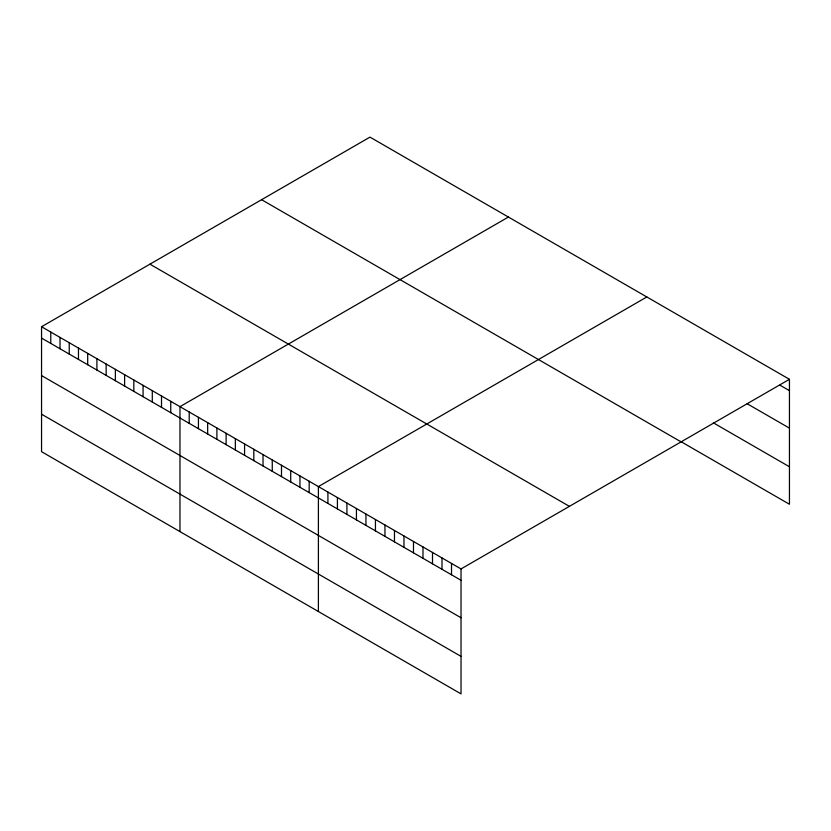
<?xml version="1.0" encoding="UTF-8"?>
<svg xmlns="http://www.w3.org/2000/svg" width="831" height="831" viewBox="0 0 831 831"><rect width="100%" height="100%" fill="white"/><g stroke="black" fill="none" stroke-linecap="round" stroke-linejoin="round"><path stroke-width="1.25" d="M41.55 326.739L461.028 568.923L461.028 693.875L41.55 451.69L41.55 326.739L369.972 137.125L789.45 379.31L789.45 504.261L680.631 441.438M508.406 217.047L179.974 406.66L179.974 531.611M646.83 296.968L318.398 486.582L318.398 611.533M461.028 568.923L789.45 379.31M779.945 385.169L789.45 390.663M747.194 403.752L789.45 428.152M713.382 422.854L789.45 466.773M261.599 199.7L681.067 441.874M149.933 264.165L569.401 506.349M41.55 338.092L461.028 580.277M41.55 375.581L461.028 617.765M41.55 414.202L461.028 656.386M451.513 563.428L451.513 574.782M442.009 557.944L442.009 569.297M432.504 552.449L432.504 563.802M422.989 546.964L422.989 558.318M413.485 541.469L413.485 552.833M403.97 535.985L403.97 547.338M394.465 530.5L394.465 541.854M384.961 525.005L384.961 536.359M375.446 519.52L375.446 530.874M365.941 514.025L365.941 525.379M356.437 508.541L356.437 519.894M346.922 503.046L346.922 514.399M337.417 497.561L337.417 508.915M327.913 492.066L327.913 503.42M309.174 481.253L309.174 492.606M299.949 475.924L299.949 487.278M290.715 470.595L290.715 481.949M281.491 465.267L281.491 476.62M272.256 459.938L272.256 471.291M263.032 454.609L263.032 465.962M253.808 449.28L253.808 460.634M244.574 443.951L244.574 455.315M235.35 438.623L235.35 449.987M226.115 433.304L226.115 444.658M216.891 427.975L216.891 439.329M207.657 422.647L207.657 434M198.432 417.318L198.432 428.671M189.208 411.989L189.208 423.343M170.75 401.331L170.75 412.685M161.515 396.003L161.515 407.356M152.291 390.674L152.291 402.027M143.067 385.345L143.067 396.699M133.833 380.016L133.833 391.37M124.608 374.688L124.608 386.051M115.374 369.369L115.374 380.723M106.15 364.04L106.15 375.394M96.915 358.712L96.915 370.065M87.691 353.383L87.691 364.736M78.467 348.054L78.467 359.408M69.233 342.725L69.233 354.079M60.009 337.396L60.009 348.75M50.774 332.068L50.774 343.421"/></g></svg>
